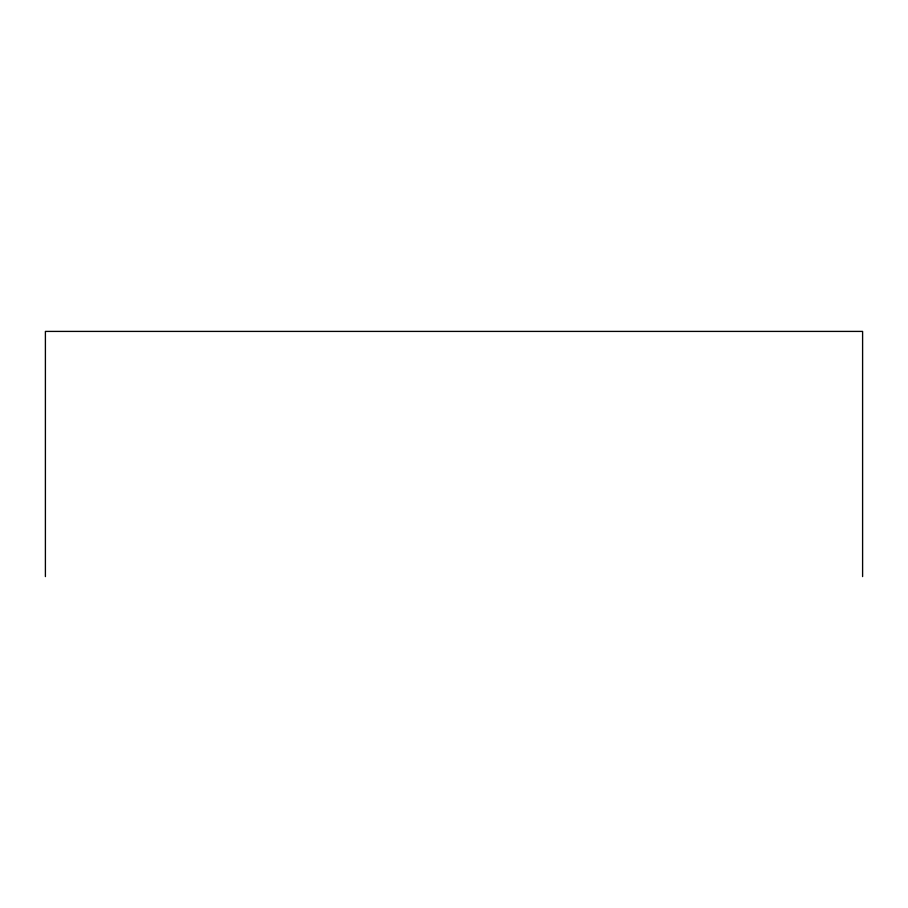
<?xml version="1.0" encoding="UTF-8"?>
<svg xmlns="http://www.w3.org/2000/svg" width="908" height="908" viewBox="0 0 908 908"><rect width="100%" height="100%" fill="white"/><g stroke="black" fill="none" stroke-linecap="round" stroke-linejoin="round"><path stroke-width="1.36" d="M862.6 576.591L862.6 331.409L45.4 331.409L45.4 576.591"/></g></svg>
